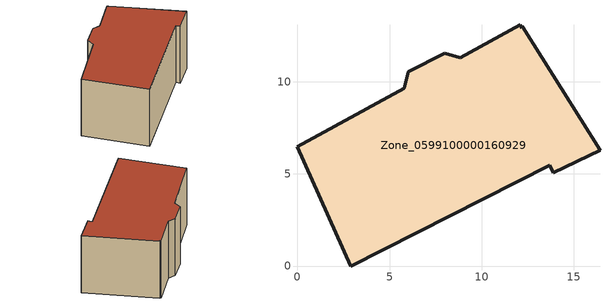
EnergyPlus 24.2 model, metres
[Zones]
Zone_0599100000160929
 floor ground (C_G): 12.21,13.01 16.42,6.28 13.89,5.05 13.69,5.48 2.9,0 0,6.47 5.8,9.65 6.01,10.56 7.99,11.55 8.83,11.31 12.08,13.09 12.18,12.91 z0
 wall outside (C_F): 8.83,11.31 7.99,11.55 6.01,10.56 5.8,9.65 0,6.47 2.9,0 13.69,5.48 13.89,5.05 16.42,6.28 12.21,13.01 12.18,12.91 12.08,13.09 8.83,11.31 z0:6.76
 roof outside (C_R): 16.42,6.28 12.21,13.01 12.18,12.91 12.08,13.09 8.83,11.31 7.99,11.55 6.01,10.56 5.8,9.65 0,6.47 2.9,0 13.69,5.48 13.89,5.05 z6.76
[BUILDING]
Pand.0599100000160929: North Axis=0; Terrain=City; Loads Convergence Tolerance Value=0.04; Temperature Convergence Tolerance Value=0.4; Solar Distribution=FullExterior; Maximum Number of Warmup Days=25; Minimum Number of Warmup Days=1
[Site:Location]
Rotterdam.The.Hague.AP_ZH_NLD Design_Conditions: Latitude=51.96; Longitude=4.45; Time Zone=1; Elevation=-4.5
[SITE:GROUNDTEMPERATURE:BUILDINGSURFACE]
18, 18, 18, 18, 18, 18, 18, 18, 18, 18, 18, 18
[MATERIAL] Thermal Absorptance=0.9; Solar Absorptance=0.7; Visible Absorptance=0.7
Name | Roughness | Thickness | Conductivity | Density | Specific Heat
G.TC.1946 | MediumSmooth | 0.15 | 1 | 540 | 1210
F.TC.1946 | Rough | 0.3 | 0.857143 | 1920 | 840
R.TC.1946 | MediumRough | 0.2 | 0.909091 | 1500 | 1000
[CONSTRUCTION]
C_G: G.TC.1946
C_F: F.TC.1946
C_R: R.TC.1946
[ZONE]
Zone_0599100000160929: Type=1; Multiplier=1; Ceiling Height=Autocalculate; Volume=Autocalculate; Floor Area=autocalculate; Part of Total Floor Area=Yes
[ZONEINFILTRATION:DESIGNFLOWRATE]
Infil_Zone_0599100000160929: Zone or ZoneList or Space or SpaceList=Zone_0599100000160929; Schedule=AlwaysOn; Design Flow Rate Calculation Method=Flow/Area; Flow Rate per Floor Area=0.003; Constant Term Coefficient=1; Temperature Term Coefficient=0; Velocity Term Coefficient=0; Velocity Squared Term Coefficient=0
[HVACTEMPLATE:ZONE:IDEALLOADSAIRSYSTEM]
Zone_0599100000160929: Maximum Heating Supply Air Temperature=50; Minimum Cooling Supply Air Temperature=13; Maximum Heating Supply Air Humidity Ratio=0.0156; Minimum Cooling Supply Air Humidity Ratio=0.0077; Heating Limit=NoLimit; Cooling Limit=NoLimit; Dehumidification Control Type=ConstantSensibleHeatRatio; Cooling Sensible Heat Ratio=0.7; Dehumidification Setpoint=60; Humidification Control Type=None; Humidification Setpoint=30; Outdoor Air Method=None; Outdoor Air Flow Rate per Person=0.00944; Outdoor Air Flow Rate per Zone Floor Area=0; Outdoor Air Flow Rate per Zone=0; Demand Controlled Ventilation Type=None; Outdoor Air Economizer Type=NoEconomizer; Heat Recovery Type=None; Sensible Heat Recovery Effectiveness=0.7; Latent Heat Recovery Effectiveness=0.65
[ZONECONTROL:THERMOSTAT]
ThermostatControl_Zone_0599100000160929: Zone or ZoneList=Zone_0599100000160929; Control Type Schedule=DualSetpointControlType; Control 1=Thermostat_Zone_0599100000160929; Temperature Difference Between Cutout And Setpoint=0
[THERMOSTATSETPOINT:DUALSETPOINT]
Thermostat_Zone_0599100000160929: Heating Setpoint Temperature Schedule=HeatingSetpoint_Zone_0599100000160929; Cooling Setpoint Temperature Schedule=CoolingSetpoint_Zone_0599100000160929
[SCHEDULE:COMPACT]
HeatingSetpoint_Zone_0599100000160929: Through: 12/31, For: AllDays, Until: 24:00, 21
CoolingSetpoint_Zone_0599100000160929: Through: 12/31, For: AllDays, Until: 24:00, 24
DualSetpointControlType: Through: 12/31, For: AllDays, Until: 24:00, 4
AlwaysOn: Through: 12/31, For: AllDays, Until: 24:00, 1
